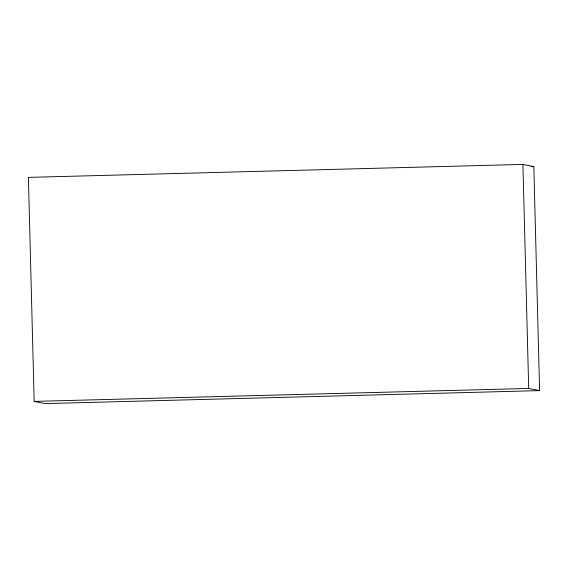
<?xml version="1.0" encoding="UTF-8"?>
<svg xmlns="http://www.w3.org/2000/svg" width="568" height="568" viewBox="0 0 568 568"><rect width="100%" height="100%" fill="white"/><g stroke="black" fill="none" stroke-linecap="round" stroke-linejoin="round"><path stroke-width="0.85" d="M522.922 164.415L28.4 177.379L34.172 401.399L45.078 403.585L539.6 390.621L533.828 166.601L522.922 164.415L528.694 388.441L539.6 390.621M531.165 166.672L533.828 166.601M34.172 401.399L528.694 388.441"/></g></svg>
